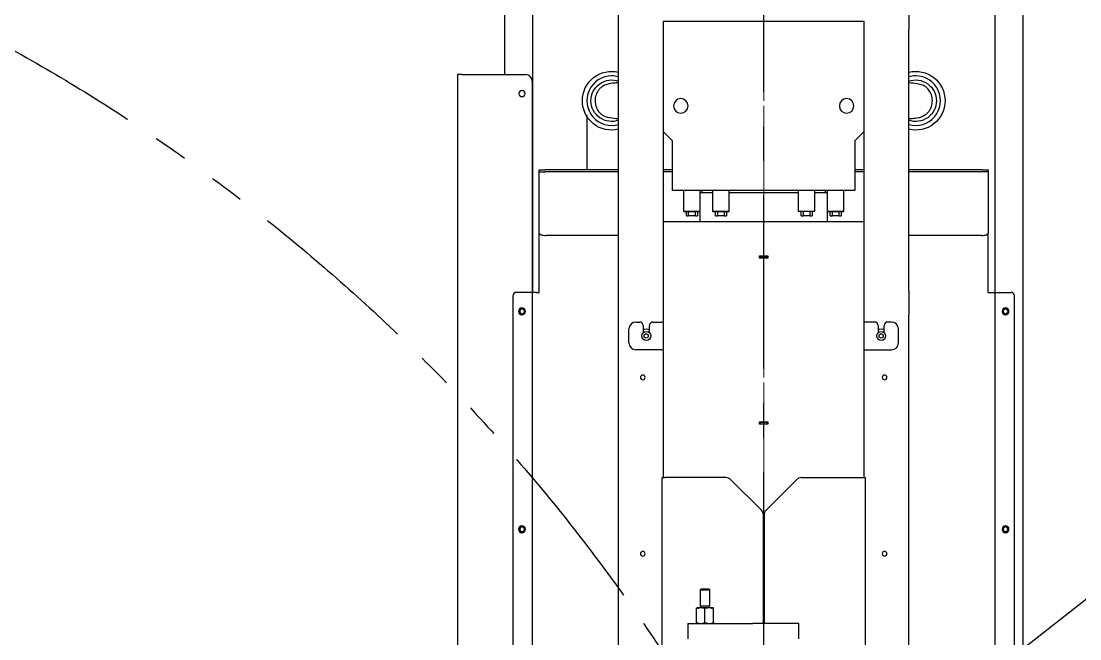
# Model space of a CAD drawing. Header units: millimetres. Extents: x 10462777 to 22643323, y 453826 to 1389191.
# Drawn here: x 11308033 to 11309565, y 584938 to 585831 of the extents above; entities that cross this region are included whole.
import ezdxf

# ---------------------------------------------------------------- set-up
doc = ezdxf.new("R2010")
doc.units = ezdxf.units.MM
doc.header["$LTSCALE"] = 200
doc.header["$MEASUREMENT"] = 0
for name, pattern in [('CENTER', [2, 1.25, -0.25, 0.25, -0.25]), ('CENTER2', [1.125, 0.75, -0.125, 0.125, -0.125]), ('PHANTOM', [2.5, 1.25, -0.25, 0.25, -0.25, 0.25, -0.25])]:
    doc.linetypes.add(name, pattern=pattern)
doc.layers.get('0').update_dxf_attribs({"linetype": 'CONTINUOUS'})
for name, color, linetype in [('1', 1, 'CENTER'), ('2', 2, 'CONTINUOUS'), ('205', 4, 'CONTINUOUS'), ('DV1_DEFAULT', 7, 'CONTINUOUS')]:
    doc.layers.add(name, color=color, linetype=linetype)
doc.layers.add('203', color=7, linetype='CONTINUOUS', true_color=0xffffff)
doc.layers.add('LAYOUT', color=8, linetype='CONTINUOUS', lineweight=25)

# ---------------------------------------------------------------- blocks, each defined once
blk = doc.blocks.new('r710ic')
at = {"layer": 'DV1_DEFAULT', "color": 1, "linetype": 'CENTER2', "lineweight": 0}
for p, q in [((274132.6, 104232.6), (269847.5, 104232.6)), ((269950.2, 104232.6), (274235.2, 104232.6))]:
    blk.add_line(p, q, dxfattribs=at)
at = {"layer": 'LAYOUT', "color": 3}
blk.add_circle((272041.4, 104232.6), 2050.1, dxfattribs=at)
blk = doc.blocks.new('A$C7DA30AB0')
at = {"layer": 'LAYOUT', "color": 6, "linetype": 'PHANTOM'}
blk.add_circle((3030.4, 3026, 0), 2693, dxfattribs=at)

msp = doc.modelspace()

# ---------------------------------------------------------------- linework, layer by layer
at = {"layer": '1', "color": 23, "linetype": 'CENTER'}
msp.add_line((11309107.87228, 579329.36568, 0), (11309107.87228, 587294.33381, 0), dxfattribs=at)
at = {"layer": '2', "color": 252, "linetype": 'Continuous'}
for p, q in [((11308733.04722, 585754.31941, 0), (11308733.04722, 586612.34663, 0)), ((11308773.04779, 586612.34663, 0), (11308773.04779, 585439.34118, 0)), ((11309442.69678, 585439.34118, 0), (11309442.69678, 586612.34663, 0)), ((11309482.69735, 586612.34663, 0), (11309482.69735, 584924.32871, 0)), ((11308897.8693, 585820.01017, 0), (11308897.8693, 585854.21267, 0)), ((11309317.87527, 585854.21267, 0), (11309317.87527, 585820.01017, 0)), ((11308962.87022, 585671.45576, 0), (11308962.87022, 585831.45803, 0)), ((11308962.87022, 585831.45803, 0), (11309252.87434, 585831.45803, 0)), ((11309252.87434, 585831.45803, 0), (11309252.87434, 585671.45576, 0)), ((11308897.8693, 585441.0218, 0), (11308897.8693, 585820.01017, 0)), ((11309317.87527, 585441.0218, 0), (11309317.87527, 585820.01017, 0)), ((11308664.86599, 585754.33444, 0), (11308664.86599, 584879.44701, 0)), ((11308670.86608, 585754.33444, 0), (11308664.86599, 585754.33444, 0)), ((11308670.86608, 585754.33444, 0), (11308762.86738, 585754.33444, 0)), ((11308772.86753, 585744.3343, 0), (11308772.86753, 585439.32028, 0)), ((11308975.87041, 585658.45558, 0), (11308962.87022, 585671.45576, 0)), ((11308962.87022, 585541.4564, 0), (11308962.87022, 585671.4552, 0)), ((11309252.87434, 585671.45576, 0), (11309239.87416, 585658.45558, 0)), ((11309252.87434, 585671.4552, 0), (11309252.87434, 585541.4564, 0)), ((11308975.87041, 585586.45455, 0), (11308975.87041, 585658.45558, 0)), ((11309239.87416, 585658.45558, 0), (11309239.87416, 585586.45455, 0)), ((11308782.86767, 585613.45504, 0), (11308782.86767, 585616.45508, 0)), ((11308782.86767, 585616.45508, 0), (11308791.08814, 585616.45508, 0)), ((11308782.86767, 585613.45504, 0), (11308782.86767, 585613.27411, 0)), ((11308782.86767, 585613.45504, 0), (11308791.08814, 585613.45504, 0)), ((11308897.86953, 585616.45508, 0), (11308791.08814, 585616.45508, 0)), ((11308897.86953, 585613.45504, 0), (11308791.08814, 585613.45504, 0)), ((11308975.86898, 585616.45508, 0), (11308962.86793, 585616.45508, 0)), ((11308975.86898, 585613.45504, 0), (11308962.86793, 585613.45504, 0)), ((11309252.87663, 585616.45508, 0), (11309239.87559, 585616.45508, 0)), ((11309252.87663, 585613.45504, 0), (11309239.87559, 585613.45504, 0)), ((11309424.65643, 585616.45508, 0), (11309317.87504, 585616.45508, 0)), ((11309424.65643, 585613.45504, 0), (11309317.87504, 585613.45504, 0)), ((11309424.65643, 585616.45508, 0), (11309432.8769, 585616.45508, 0)), ((11309432.8769, 585613.45504, 0), (11309424.65643, 585613.45504, 0)), ((11309432.8769, 585616.45508, 0), (11309432.8769, 585613.45504, 0)), ((11309432.8769, 585613.27411, 0), (11309432.8769, 585613.45504, 0)), ((11308782.86767, 585525.12967, 0), (11308782.86767, 585613.27411, 0)), ((11309432.8769, 585613.27411, 0), (11309432.8769, 585525.12967, 0)), ((11309239.87416, 585586.45455, 0), (11308975.87041, 585586.45455, 0)), ((11309033.87358, 585583.45451, 0), (11309015.87107, 585583.45451, 0)), ((11309018.37101, 585586.45455, 0), (11309018.37101, 585583.45451, 0)), ((11309157.87021, 585583.45451, 0), (11309057.87436, 585583.45451, 0)), ((11309199.8735, 585583.45451, 0), (11309181.87099, 585583.45451, 0)), ((11309197.37356, 585583.45451, 0), (11309197.37356, 585586.45455, 0)), ((11309015.37097, 585556.11475, 0), (11309015.37097, 585541.45391, 0)), ((11309200.3736, 585541.45391, 0), (11309200.3736, 585556.11475, 0)), ((11308962.87022, 585171.43647, 0), (11308962.87022, 585541.45391, 0)), ((11308967.8703, 585541.45391, 0), (11308962.87022, 585541.45391, 0)), ((11309247.87427, 585541.45391, 0), (11308967.8703, 585541.45391, 0)), ((11309252.87434, 585541.45391, 0), (11309247.87427, 585541.45391, 0)), ((11309252.87434, 585541.45391, 0), (11309252.87434, 585171.43647, 0)), ((11308782.86767, 585442.14908, 0), (11308782.86767, 585525.12956, 0)), ((11308897.87258, 585521.70942, 0), (11308792.86781, 585521.70942, 0)), ((11309422.87676, 585521.70942, 0), (11309317.87199, 585521.70942, 0)), ((11309432.8769, 585442.14908, 0), (11309432.8769, 585525.12956, 0)), ((11309101.8722, 585488.95317, 0), (11309101.8722, 585491.95321, 0)), ((11309101.8722, 585491.95321, 0), (11309113.87237, 585491.95321, 0)), ((11309113.87237, 585491.95321, 0), (11309113.87237, 585488.95317, 0)), ((11309113.87237, 585488.95317, 0), (11309101.8722, 585488.95317, 0)), ((11308744.86713, 585434.32989, 0), (11308744.86713, 584820.45086, 0)), ((11308769.86748, 585439.32996, 0), (11308749.8672, 585439.32996, 0)), ((11308772.86753, 585439.32996, 0), (11308769.86748, 585439.32996, 0)), ((11308772.86753, 585439.32996, 0), (11308772.86753, 584739.45127, 0)), ((11308778.86761, 585439.32996, 0), (11308772.86753, 585439.32996, 0)), ((11308778.86761, 585439.32996, 0), (11308782.86767, 585439.32996, 0)), ((11308782.86767, 585439.32996, 0), (11308782.86767, 585442.14908, 0)), ((11308897.8693, 585406.8193, 0), (11308897.8693, 585441.0218, 0)), ((11309317.87527, 585441.0218, 0), (11309317.87527, 585406.8193, 0)), ((11309432.8769, 585439.32996, 0), (11309432.8769, 585442.14908, 0)), ((11309432.8769, 585439.32996, 0), (11309436.87696, 585439.32996, 0)), ((11309436.87696, 585439.32996, 0), (11309442.87704, 585439.32996, 0)), ((11309442.87704, 584893.20189, 0), (11309442.87704, 585439.32996, 0)), ((11309442.87704, 585439.32996, 0), (11309445.87709, 585439.32996, 0)), ((11309445.87709, 585439.32996, 0), (11309465.87737, 585439.32996, 0)), ((11309470.87744, 584915.07877, 0), (11309470.87744, 585434.32989, 0)), ((11308897.8693, 584735.15912, 0), (11308897.8693, 585406.8193, 0)), ((11309317.87527, 584795.5404, 0), (11309317.87527, 585406.8193, 0)), ((11308912.86951, 585366.45143, 0), (11308912.86951, 585386.45171, 0)), ((11308922.86966, 585396.45186, 0), (11308928.36973, 585396.45186, 0)), ((11308933.36981, 585391.45178, 0), (11308933.36981, 585381.14218, 0)), ((11308942.36993, 585381.14218, 0), (11308942.36993, 585391.45178, 0)), ((11308947.37, 585396.45186, 0), (11308959.87018, 585396.45186, 0)), ((11308962.87022, 585396.45186, 0), (11308959.87018, 585396.45186, 0)), ((11309255.87439, 585396.45186, 0), (11309252.87434, 585396.45186, 0)), ((11309268.37456, 585396.45186, 0), (11309255.87439, 585396.45186, 0)), ((11309273.37464, 585391.45178, 0), (11309273.37464, 585381.14218, 0)), ((11309282.37476, 585381.14218, 0), (11309282.37476, 585391.45178, 0)), ((11309292.87491, 585396.45186, 0), (11309287.37483, 585396.45186, 0)), ((11309302.87505, 585366.45143, 0), (11309302.87505, 585386.45171, 0)), ((11308959.87018, 585356.45129, 0), (11308922.86966, 585356.45129, 0)), ((11308959.87018, 585356.45129, 0), (11308962.87022, 585356.45129, 0)), ((11309252.87434, 585356.45129, 0), (11309255.87439, 585356.45129, 0)), ((11309255.87439, 585356.45129, 0), (11309292.87491, 585356.45129, 0)), ((11309101.8722, 585251.9498, 0), (11309113.87237, 585251.9498, 0)), ((11309101.8722, 585248.94976, 0), (11309101.8722, 585251.9498, 0)), ((11309113.87237, 585248.94976, 0), (11309101.8722, 585248.94976, 0)), ((11309113.87237, 585251.9498, 0), (11309113.87237, 585248.94976, 0)), ((11309107.3724, 585013.94642, 0), (11309108.37217, 585013.94642, 0)), ((11309108.37217, 585010.94638, 0), (11309107.3724, 585010.94638, 0))]:
    msp.add_line(p, q, dxfattribs=at)
at = {"layer": '2', "color": 7, "linetype": 'Continuous'}
for p, q in [((11308991.87064, 585586.45402, 0), (11308991.87064, 585556.61413, 0)), ((11309015.87098, 585556.61413, 0), (11309015.87098, 585586.45402, 0)), ((11309033.87123, 585586.45402, 0), (11309033.87123, 585556.61413, 0)), ((11309057.87157, 585556.61413, 0), (11309057.87157, 585586.45402, 0)), ((11309157.87299, 585586.45402, 0), (11309157.87299, 585556.61413, 0)), ((11309181.87334, 585556.61413, 0), (11309181.87334, 585586.45402, 0)), ((11309199.87359, 585586.45402, 0), (11309199.87359, 585556.61413, 0)), ((11309223.87393, 585556.61413, 0), (11309223.87393, 585586.45402, 0)), ((11308991.87064, 585556.61413, 0), (11308992.37064, 585556.11412, 0)), ((11308991.87064, 585556.61413, 0), (11309015.87098, 585556.61413, 0)), ((11308992.37064, 585556.11412, 0), (11309015.37097, 585556.11412, 0)), ((11308995.87069, 585550.11404, 0), (11308995.87069, 585556.11412, 0)), ((11308998.74726, 585556.11412, 0), (11308998.74726, 585550.11404, 0)), ((11309008.99436, 585550.11404, 0), (11309008.99436, 585556.11412, 0)), ((11309011.87092, 585556.11412, 0), (11309011.87092, 585550.11404, 0)), ((11309015.37097, 585556.11412, 0), (11309015.87098, 585556.61413, 0)), ((11309033.87123, 585556.61413, 0), (11309034.37124, 585556.11412, 0)), ((11309033.87123, 585556.61413, 0), (11309057.87157, 585556.61413, 0)), ((11309034.37124, 585556.11412, 0), (11309057.37157, 585556.11412, 0)), ((11309037.87129, 585550.11404, 0), (11309037.87129, 585556.11412, 0)), ((11309040.74786, 585556.11412, 0), (11309040.74786, 585550.11404, 0)), ((11309050.99495, 585550.11404, 0), (11309050.99495, 585556.11412, 0)), ((11309053.87152, 585556.11412, 0), (11309053.87152, 585550.11404, 0)), ((11309057.37157, 585556.11412, 0), (11309057.87157, 585556.61413, 0)), ((11309157.87299, 585556.61413, 0), (11309158.373, 585556.11412, 0)), ((11309157.87299, 585556.61413, 0), (11309181.87334, 585556.61413, 0)), ((11309181.37333, 585556.11412, 0), (11309158.373, 585556.11412, 0)), ((11309161.87305, 585550.11404, 0), (11309161.87305, 585556.11412, 0)), ((11309164.74962, 585556.11412, 0), (11309164.74962, 585550.11404, 0)), ((11309174.99671, 585550.11404, 0), (11309174.99671, 585556.11412, 0)), ((11309177.87328, 585556.11412, 0), (11309177.87328, 585550.11404, 0)), ((11309181.37333, 585556.11412, 0), (11309181.87334, 585556.61413, 0)), ((11309199.87359, 585556.61413, 0), (11309200.3736, 585556.11412, 0)), ((11309199.87359, 585556.61413, 0), (11309223.87393, 585556.61413, 0)), ((11309200.3736, 585556.11412, 0), (11309223.37392, 585556.11412, 0)), ((11309203.87365, 585550.11404, 0), (11309203.87365, 585556.11412, 0)), ((11309206.75021, 585556.11412, 0), (11309206.75021, 585550.11404, 0)), ((11309216.99731, 585550.11404, 0), (11309216.99731, 585556.11412, 0)), ((11309219.87388, 585556.11412, 0), (11309219.87388, 585550.11404, 0)), ((11309223.37392, 585556.11412, 0), (11309223.87393, 585556.61413, 0)), ((11308995.87069, 585550.11404, 0), (11308998.74726, 585550.11404, 0)), ((11309008.99436, 585550.11404, 0), (11308998.74726, 585550.11404, 0)), ((11309008.99436, 585550.11404, 0), (11309011.87092, 585550.11404, 0)), ((11309037.87129, 585550.11404, 0), (11309040.74786, 585550.11404, 0)), ((11309050.99495, 585550.11404, 0), (11309040.74786, 585550.11404, 0)), ((11309050.99495, 585550.11404, 0), (11309053.87152, 585550.11404, 0)), ((11309161.87305, 585550.11404, 0), (11309164.74962, 585550.11404, 0)), ((11309174.99671, 585550.11404, 0), (11309164.74962, 585550.11404, 0)), ((11309174.99671, 585550.11404, 0), (11309177.87328, 585550.11404, 0)), ((11309203.87365, 585550.11404, 0), (11309206.75021, 585550.11404, 0)), ((11309216.99731, 585550.11404, 0), (11309206.75021, 585550.11404, 0)), ((11309216.99731, 585550.11404, 0), (11309219.87388, 585550.11404, 0))]:
    msp.add_line(p, q, dxfattribs=at)
at = {"layer": '2', "color": 60, "linetype": 'Continuous'}
for p, q in [((11309101.87113, 585491.4532, 0), (11309102.87221, 585491.4532, 0)), ((11309102.87221, 585491.4532, 0), (11309102.87221, 585489.45318, 0)), ((11309112.87236, 585491.4532, 0), (11309102.87221, 585491.4532, 0)), ((11309112.87236, 585491.4532, 0), (11309112.87236, 585489.45318, 0)), ((11309113.87343, 585491.4532, 0), (11309112.87236, 585491.4532, 0)), ((11309101.87113, 585489.45318, 0), (11309102.87221, 585489.45318, 0)), ((11309112.87236, 585489.45318, 0), (11309102.87221, 585489.45318, 0)), ((11309113.87343, 585489.45318, 0), (11309112.87236, 585489.45318, 0)), ((11308934.86983, 585378.18365, 0), (11308937.86987, 585379.91572, 0)), ((11308934.86983, 585374.7195, 0), (11308934.86983, 585378.18365, 0)), ((11308937.86987, 585372.98742, 0), (11308934.86983, 585374.7195, 0)), ((11308937.86987, 585379.91572, 0), (11308940.86991, 585378.18365, 0)), ((11308940.86991, 585374.7195, 0), (11308937.86987, 585372.98742, 0)), ((11308940.86991, 585378.18365, 0), (11308940.86991, 585374.7195, 0)), ((11309274.87466, 585378.18365, 0), (11309277.8747, 585379.91572, 0)), ((11309274.87466, 585374.7195, 0), (11309274.87466, 585378.18365, 0)), ((11309277.8747, 585372.98742, 0), (11309274.87466, 585374.7195, 0)), ((11309277.8747, 585379.91572, 0), (11309280.87474, 585378.18365, 0)), ((11309280.87474, 585374.7195, 0), (11309277.8747, 585372.98742, 0)), ((11309280.87474, 585378.18365, 0), (11309280.87474, 585374.7195, 0)), ((11309101.87113, 585251.4498, 0), (11309102.87221, 585251.4498, 0)), ((11309101.87113, 585249.44977, 0), (11309102.87221, 585249.44977, 0)), ((11309102.87221, 585249.44977, 0), (11309102.87221, 585251.4498, 0)), ((11309102.87221, 585251.4498, 0), (11309112.87236, 585251.4498, 0)), ((11309102.87221, 585249.44977, 0), (11309112.87236, 585249.44977, 0)), ((11309112.87236, 585249.44977, 0), (11309112.87236, 585251.4498, 0)), ((11309113.87343, 585251.4498, 0), (11309112.87236, 585251.4498, 0)), ((11309113.87343, 585249.44977, 0), (11309112.87236, 585249.44977, 0)), ((11308960.8702, 584679.56433, 0), (11308960.8702, 585171.44866, 0)), ((11308960.8702, 585171.44866, 0), (11308964.87025, 585171.44866, 0)), ((11309053.22937, 585171.44866, 0), (11308964.87025, 585171.44866, 0)), ((11309162.5152, 585171.44866, 0), (11309250.87432, 585171.44866, 0)), ((11309250.87432, 585171.44866, 0), (11309254.87437, 585171.44866, 0)), ((11309254.87437, 585171.44866, 0), (11309254.87437, 584746.32231, 0)), ((11309104.4433, 585124.37692, 0), (11309060.30054, 585168.51969, 0)), ((11309155.44403, 585168.51969, 0), (11309111.30127, 585124.37692, 0)), ((11309107.37228, 584960.44297, 0), (11309107.37228, 585117.30575, 0)), ((11309108.37229, 585117.30575, 0), (11309108.37229, 584960.44297, 0)), ((11309108.37214, 585013.44641, 0), (11309107.37228, 585013.44641, 0)), ((11309108.37214, 585011.44639, 0), (11309107.37228, 585011.44639, 0))]:
    msp.add_line(p, q, dxfattribs=at)
at = {"layer": '2', "color": 252, "linetype": 'Continuous', "extrusion": (0, 0, -1)}
for centre, radius in [((-11308757.86731, 585726.83405, 0), 4.50006), ((-11308987.87058, 585708.95629, 0), 10.50015), ((-11309227.87399, 585708.95629, 0), 10.50015), ((-11308757.86731, 585411.82957, 0), 5.00007), ((-11308757.86731, 585411.82957, 0), 4.50006), ((-11308758.04758, 585411.82957, 0), 3.40005), ((-11309457.87726, 585411.82957, 0), 5.00007), ((-11309457.69699, 585411.82957, 0), 3.40005), ((-11308932.8698, 585316.45072, 0), 3.40005), ((-11309282.87477, 585316.45072, 0), 3.40005), ((-11308757.86731, 585096.8251, 0), 5.00007), ((-11308757.86731, 585096.8251, 0), 4.50006), ((-11308758.04758, 585096.8251, 0), 3.40005), ((-11309457.87726, 585096.8251, 0), 5.00007), ((-11309457.69699, 585096.8251, 0), 3.40005), ((-11308932.8698, 585061.4471, 0), 3.40005), ((-11309282.87477, 585061.4471, 0), 3.40005)]:
    msp.add_circle(centre, radius, dxfattribs=at)
at = {"layer": '2', "color": 60, "linetype": 'Continuous'}
for centre in [(11308937.86987, 585376.45157, 0), (11309277.8747, 585376.45157, 0)]:
    msp.add_circle(centre, 6.50009, dxfattribs=at)
at = {"layer": '2', "color": 252, "linetype": 'Continuous'}
for centre, radius, start, end in [((11308762.86738, 585744.3343, 0), 10.00014, 0, 90), ((11308749.8672, 585434.32989, 0), 5.00007, 90, 180), ((11309465.87737, 585434.32989, 0), 5.00007, 0, 90), ((11308922.86966, 585386.45171, 0), 10.00014, 90, 180), ((11308928.36973, 585391.45178, 0), 5.00007, 0, 90), ((11308947.37, 585391.45178, 0), 5.00007, 90, 180), ((11309268.37456, 585391.45178, 0), 5.00007, 0, 90), ((11309287.37483, 585391.45178, 0), 5.00007, 90, 180), ((11309292.87491, 585386.45171, 0), 10.00014, 0, 90), ((11308922.86966, 585366.45143, 0), 10.00014, 180, 270), ((11309292.87491, 585366.45143, 0), 10.00014, 270, 0)]:
    msp.add_arc(centre, radius, start, end, dxfattribs=at)
at = {"layer": '2', "color": 60, "linetype": 'Continuous', "extrusion": (0, 0, -1)}
for centre, radius, start, end in [((-11308887.86916, 585716.4565, 0), 42.5006, 0, 103.60687287), ((-11309327.87541, 585716.4565, 0), 42.5006, 76.39312713, 180), ((-11308887.86916, 585716.4565, 0), 30.00043, 0, 109.46811315), ((-11309327.87541, 585716.4565, 0), 30.00043, 70.53188685, 180), ((-11308887.86916, 585716.4565, 0), 42.5006, 256.38750545, 0), ((-11308887.86916, 585716.4565, 0), 30.00043, 250.52624328, 0), ((-11309327.87541, 585716.4565, 0), 42.5006, 180, 283.61249455), ((-11309327.87541, 585716.4565, 0), 30.00043, 180, 289.47375672)]:
    msp.add_arc(centre, radius, start, end, dxfattribs=at)
at = {"layer": '2', "color": 27, "linetype": 'Continuous'}
for centre, start, end in [((11308887.86916, 585716.4565, 0), 90, 286.17188337), ((11308887.86916, 585716.4565, 0), 73.82250472, 90), ((11309327.87541, 585716.4565, 0), 90, 106.17749528), ((11309327.87541, 585716.4565, 0), 253.82811663, 90)]:
    msp.add_arc(centre, 35.90051, start, end, dxfattribs=at)
at = {"layer": '2', "color": 252, "linetype": 'Continuous', "extrusion": (0, 0, -1)}
for centre in [(-11308937.86987, 585376.45157, 0), (-11309277.8747, 585376.45157, 0)]:
    msp.add_arc(centre, 10.00014, 63.2587694, 116.74125689, dxfattribs=at)
at = {"layer": '2', "color": 60, "linetype": 'Continuous'}
for centre, start, end in [((11309053.22937, 585161.44852, 0), 44.99999992, 90), ((11309162.5152, 585161.44852, 0), 90, 135.00000008), ((11309097.37214, 585117.30575, 0), 0, 44.99999992), ((11309118.37243, 585117.30575, 0), 135.00000008, 180)]:
    msp.add_arc(centre, 10.00014, start, end, dxfattribs=at)
at = {"layer": '2', "color": 252, "linetype": 'Continuous'}
for centre, start_param, end_param in [((11308792.86781, 585525.12967, 0), 3.1415926536, 4.7123889804), ((11309422.87676, 585525.12967, 0), 4.7123889804, 6.2831853072)]:
    msp.add_ellipse(centre, major_axis=(10.00014, 0), ratio=0.3420201433, start_param=start_param, end_param=end_param, dxfattribs=at)
at = {"layer": '2', "color": 60, "linetype": 'Continuous'}
for points in [[(11308897.5937, 585742.42953, 0), (11308895.83911, 585742.32859, 0), (11308891.17726, 585742.01325, 0), (11308885.07457, 585741.351, 0), (11308878.92253, 585739.64749, 0), (11308874.32603, 585737.11318, 0), (11308871.06497, 585734.51799, 0), (11308868.14992, 585731.10804, 0), (11308865.22919, 585725.86126, 0), (11308863.35836, 585718.56322, 0), (11308864.13762, 585709.9006, 0), (11308867.36174, 585702.6714, 0), (11308870.93999, 585698.44292, 0), (11308873.51358, 585696.3769, 0), (11308875.39555, 585695.14471, 0), (11308879.62771, 585693.1377, 0), (11308886.41449, 585691.6952, 0), (11308893.32118, 585691.02761, 0), (11308897.77171, 585690.7217, 0)], [(11309318.15087, 585690.48347, 0), (11309319.90546, 585690.58441, 0), (11309324.56731, 585690.89975, 0), (11309330.67, 585691.562, 0), (11309336.82204, 585693.26552, 0), (11309341.41854, 585695.79982, 0), (11309344.6796, 585698.39502, 0), (11309347.59465, 585701.80496, 0), (11309350.51538, 585707.05174, 0), (11309352.38621, 585714.34978, 0), (11309351.60695, 585723.0124, 0), (11309348.38283, 585730.2416, 0), (11309344.80458, 585734.47008, 0), (11309342.23099, 585736.5361, 0), (11309340.34901, 585737.76829, 0), (11309336.11686, 585739.77531, 0), (11309329.33008, 585741.2178, 0), (11309322.42339, 585741.8854, 0), (11309317.97286, 585742.1913, 0)]]:
    msp.add_open_spline(points, degree=3, knots=[0, 0, 0, 0, 0.0621329671, 0.1714278326, 0.2484712937, 0.2837429377, 0.3195577072, 0.3575676794, 0.3975915414, 0.4737063976, 0.5470277745, 0.6167954846, 0.6740992237, 0.6871831524, 0.7017344411, 0.7379718549, 0.8477953303, 1, 1, 1, 1], dxfattribs=at)
at = {"layer": '2', "color": 27, "linetype": 'Continuous'}
msp.add_open_spline([(11308851.96865, 585695.41993, 0), (11308851.96865, 585694.07194, 0), (11308851.96865, 585688.58951, 0), (11308851.96865, 585677.79052, 0), (11308851.96865, 585661.91161, 0), (11308851.96865, 585645.87431, 0), (11308851.96865, 585630.90552, 0), (11308851.96865, 585620.79843, 0), (11308851.96865, 585616.47655, 0)], degree=3, knots=[0, 0, 0, 0, 0.0909698239, 0.349315021, 0.5608018197, 0.7318835619, 0.8896519908, 1, 1, 1, 1], dxfattribs=at)
at = {"layer": '203', "color": 252, "linetype": 'Continuous'}
msp.add_line((11309188.21017, 584694.23131, 0), (11309804.76236, 585175.93467, 0), dxfattribs=at)
at = {"layer": '205', "color": 252, "linetype": 'Continuous'}
for p, q in [((11309016.87099, 585010.44637, 0), (11309015.87098, 585009.44636, 0)), ((11309015.87098, 585009.44636, 0), (11309015.87098, 584985.44602, 0)), ((11309015.87098, 585009.44636, 0), (11309024.82802, 585009.44636, 0)), ((11309024.54846, 585010.44637, 0), (11309016.87099, 585010.44637, 0)), ((11309028.87116, 585010.44637, 0), (11309024.54846, 585010.44637, 0)), ((11309024.82802, 585009.44636, 0), (11309029.87118, 585009.44636, 0)), ((11309029.87118, 585009.44636, 0), (11309028.87116, 585010.44637, 0)), ((11309029.87118, 584985.44602, 0), (11309029.87118, 585009.44636, 0)), ((11309029.87118, 584985.44602, 0), (11309015.87098, 584985.44602, 0)), ((11309016.87099, 584985.44602, 0), (11309016.87099, 584983.44602, 0)), ((11309028.87116, 584983.44602, 0), (11309028.87116, 584985.44602, 0)), ((11309010.3709, 584962.04632, 0), (11309010.3709, 584982.56371, 0)), ((11309034.27062, 584983.44599, 0), (11309011.47153, 584983.44599, 0)), ((11309022.87108, 584962.04632, 0), (11309022.87108, 584982.56371, 0)), ((11309034.27062, 584983.44599, 0), (11309028.87306, 584983.44599, 0)), ((11309035.37125, 584962.04632, 0), (11309035.37125, 584982.56371, 0)), ((11308997.87072, 584960.44566, 0), (11308997.87072, 584938.44535, 0)), ((11308997.87072, 584960.44566, 0), (11309015.22391, 584960.44566, 0)), ((11309015.22391, 584960.44566, 0), (11309092.27206, 584960.44566, 0)), ((11309158.87301, 584960.44566, 0), (11309092.27206, 584960.44566, 0)), ((11309158.87301, 584938.44535, 0), (11309158.87301, 584960.44566, 0))]:
    msp.add_line(p, q, dxfattribs=at)
for points, knots in [([(11309022.87108, 584982.56371, 0), (11309021.8294, 584982.73858, 0), (11309020.78771, 584982.88057, 0), (11309018.70435, 584983.07456, 0), (11309016.62099, 584983.17738, 0), (11309014.53763, 584983.07456, 0), (11309012.45426, 584982.88057, 0), (11309011.41258, 584982.73858, 0), (11309010.3709, 584982.56371, 0)], [0, 0, 0, 0, 0.25, 0.25, 0.5, 0.75, 0.75, 1, 1, 1, 1]), ([(11309010.3709, 584982.56371, 0), (11309010.3709, 584982.65101, 0), (11309010.3709, 584982.73037, 0), (11309010.3709, 584982.86987, 0), (11309010.3709, 584982.92974, 0), (11309010.3709, 584983.07422, 0), (11309010.3709, 584983.1252, 0), (11309010.3709, 584983.12596, 0)], [0, 0, 0, 0, 0.2514637438, 0.2514637438, 0.5029274876, 0.5029274876, 1, 1, 1, 1]), ([(11309010.3709, 584982.56371, 0), (11309011.41258, 584982.73858, 0), (11309012.45426, 584982.88057, 0), (11309013.81997, 584983.00774, 0), (11309014.144, 584983.0335, 0), (11309014.46803, 584983.05467, 0)], [0, 0, 0, 0, 0.7627399248, 0.7627399248, 1, 1, 1, 1]), ([(11309035.37125, 584982.56371, 0), (11309034.32957, 584982.73858, 0), (11309033.28789, 584982.88057, 0), (11309031.20453, 584983.07456, 0), (11309029.12117, 584983.17738, 0), (11309027.0378, 584983.07456, 0), (11309024.95444, 584982.88057, 0), (11309023.91276, 584982.73858, 0), (11309022.87108, 584982.56371, 0)], [0, 0, 0, 0, 0.25, 0.25, 0.5, 0.75, 0.75, 1, 1, 1, 1]), ([(11309031.27667, 584983.05451, 0), (11309031.59985, 584983.03336, 0), (11309031.92303, 584983.00766, 0), (11309033.28789, 584982.88057, 0), (11309034.32957, 584982.73858, 0), (11309035.37125, 584982.56371, 0)], [0, 0, 0, 0, 0.236786066, 0.236786066, 1, 1, 1, 1]), ([(11309035.37125, 584983.12595, 0), (11309035.37125, 584983.12597, 0), (11309035.37125, 584983.12598, 0), (11309035.37125, 584983.1264, 0), (11309035.37125, 584983.07535, 0), (11309035.37125, 584982.92974, 0), (11309035.37125, 584982.86987, 0), (11309035.37125, 584982.73037, 0), (11309035.37125, 584982.65101, 0), (11309035.37125, 584982.56371, 0)], [0, 0, 0, 0, 0.0011279964, 0.0011279964, 0.5005639982, 0.5005639982, 0.7502819991, 0.7502819991, 1, 1, 1, 1]), ([(11309010.3709, 584960.60009, 0), (11309010.3709, 584960.60647, 0), (11309010.3709, 584960.74548, 0), (11309010.3709, 584961.1205, 0), (11309010.3709, 584961.27537, 0), (11309010.3709, 584961.63147, 0), (11309010.3709, 584961.83074, 0), (11309010.3709, 584962.04632, 0)], [0, 0, 0, 0, 0.4951924969, 0.4951924969, 0.7475962485, 0.7475962485, 1, 1, 1, 1]), ([(11309010.3709, 584962.04632, 0), (11309011.37778, 584961.6115, 0), (11309012.3982, 584961.24891, 0), (11309013.9595, 584960.86863, 0), (11309014.48508, 584960.76929, 0), (11309015.28245, 584960.66833, 0), (11309015.54974, 584960.64268, 0), (11309016.0875, 584960.60834, 0), (11309016.35817, 584960.59974, 0), (11309017.70098, 584960.60036, 0), (11309018.75604, 584960.74094, 0), (11309020.31559, 584961.12, 0), (11309020.83165, 584961.27402, 0), (11309021.85743, 584961.62835, 0), (11309022.36746, 584961.82883, 0), (11309022.87108, 584962.04632, 0)], [0, 0, 0, 0, 0.25, 0.25, 0.375, 0.375, 0.4375, 0.4375, 0.5, 0.5, 0.75, 0.75, 0.875, 0.875, 1, 1, 1, 1]), ([(11309022.87108, 584962.04632, 0), (11309023.87795, 584961.6115, 0), (11309024.89838, 584961.24891, 0), (11309026.45968, 584960.86863, 0), (11309026.98525, 584960.76929, 0), (11309027.78262, 584960.66833, 0), (11309028.04991, 584960.64268, 0), (11309028.58768, 584960.60834, 0), (11309028.85835, 584960.59974, 0), (11309030.20116, 584960.60036, 0), (11309031.25622, 584960.74094, 0), (11309032.81577, 584961.12, 0), (11309033.33183, 584961.27402, 0), (11309034.3576, 584961.62835, 0), (11309034.86763, 584961.82883, 0), (11309035.37125, 584962.04632, 0)], [0, 0, 0, 0, 0.25, 0.25, 0.375, 0.375, 0.4375, 0.4375, 0.5, 0.5, 0.75, 0.75, 0.875, 0.875, 1, 1, 1, 1]), ([(11309035.37125, 584962.04632, 0), (11309035.37125, 584961.83074, 0), (11309035.37125, 584961.63147, 0), (11309035.37125, 584961.27537, 0), (11309035.37125, 584961.1205, 0), (11309035.37125, 584960.74065, 0), (11309035.37125, 584960.60111, 0), (11309035.37125, 584960.59956, 0), (11309035.37125, 584960.60777, 0), (11309035.37125, 584960.63218, 0), (11309035.37125, 584960.64153, 0), (11309035.37125, 584960.6526, 0)], [0, 0, 0, 0, 0.2116279892, 0.2116279892, 0.4232559784, 0.4232559784, 0.8465119567, 0.8465119567, 0.9523259513, 0.9523259513, 1, 1, 1, 1])]:
    msp.add_open_spline(points, degree=3, knots=knots, dxfattribs=at)

# ---------------------------------------------------------------- block references
at = {"ltscale": 10}
msp.add_blockref('A$C7DA30AB0', (11303684.4077, 580408.4363, 0), dxfattribs=at)
at = {"layer": 'LAYOUT', "color": 2, "rotation": 270}
msp.add_blockref('r710ic', (11204875.24796, 856316.46559, 0), dxfattribs=at)

doc.saveas('drawing.dxf')
